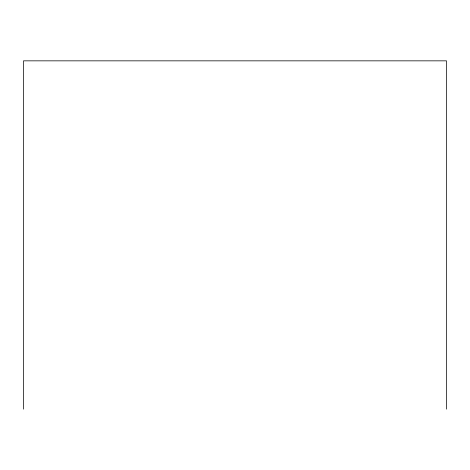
<?xml version="1.0" encoding="UTF-8"?>
<svg xmlns="http://www.w3.org/2000/svg" width="470" height="470" viewBox="0 0 470 470"><rect width="100%" height="100%" fill="white"/><g stroke="black" fill="none" stroke-linecap="round" stroke-linejoin="round"><path stroke-width="0.7" d="M446.5 409.159L446.5 60.842L23.5 60.842L23.5 409.159"/></g></svg>
